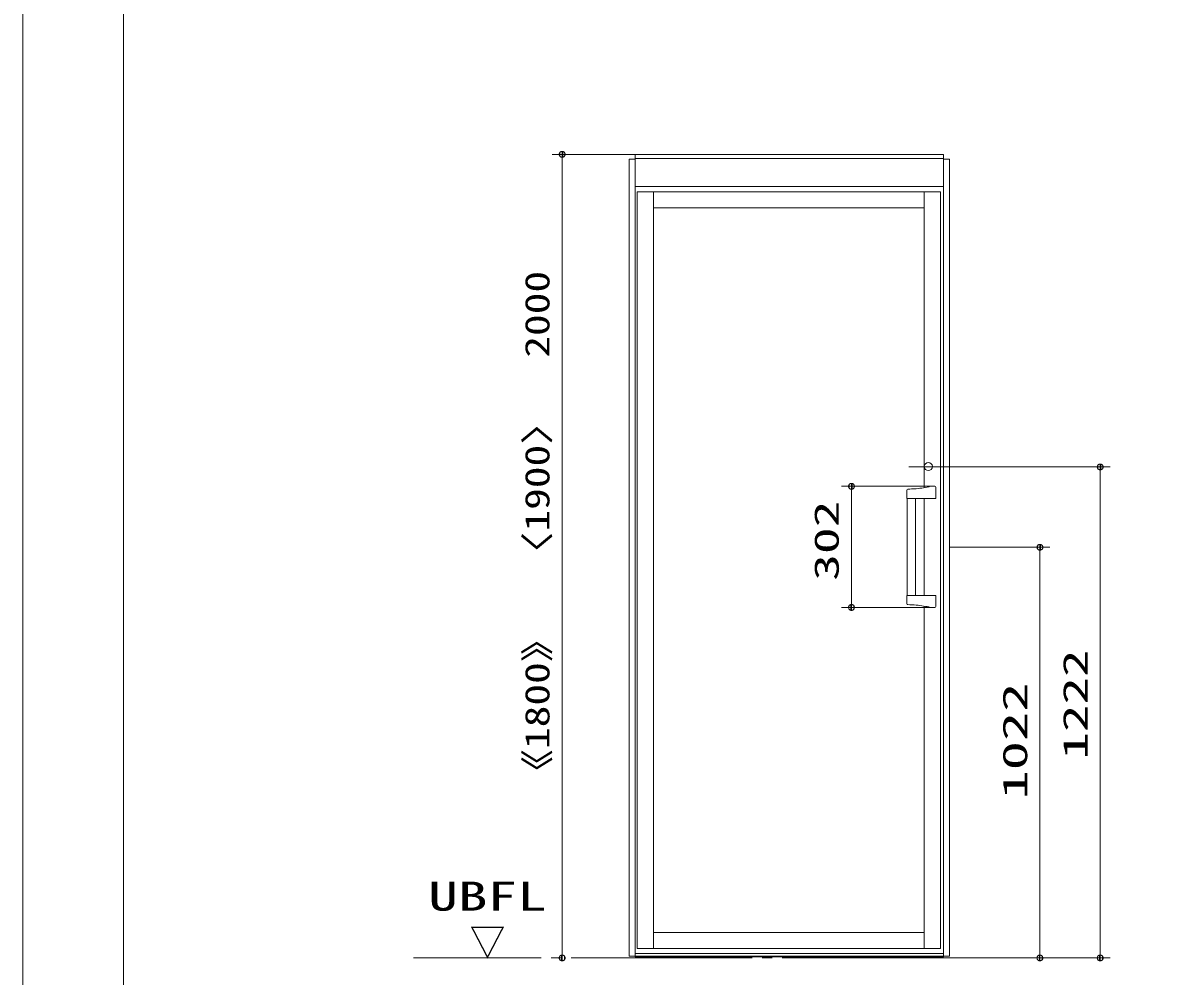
# Model space of a CAD drawing. Units: millimetres on the paper, scale 1:3. Extents: x -305 to 305, y -152 to 152.
# Drawn here: x -301 to -187.1, y -94.9 to 0 of the extents above; entities that cross this region are included whole.
import ezdxf
from ezdxf.enums import TextEntityAlignment as Align

# ---------------------------------------------------------------- set-up
doc = ezdxf.new("R2010")
doc.units = ezdxf.units.MM
doc.linetypes.add('LONG_CHAIN', pattern=[21, 18, -1, 1, -1])
for name, color, linetype, lineweight in [('0-1_RV', 7, 'Continuous', 9), ('0-2_0', 7, 'Continuous', 9), ('0-6_図面枠', 3, 'Continuous', 9), ('0-7_DEFPOINTS', 7, 'Continuous', 9)]:
    doc.layers.add(name, color=color, linetype=linetype, lineweight=lineweight)
doc.styles.add('ＭＳ ゴシック', font='')
doc.styles.get('ＭＳ ゴシック').set_extended_font_data('MS Gothic')

# ---------------------------------------------------------------- blocks, each defined once
blk = doc.blocks.new('_DOTSMALL')
at = {"layer": '0-2_0'}
for p, q in [((0.0746, 0.1), (-0.0746, 0.1)), ((0.1223, -0.0248), (-0.1223, -0.0248))]:
    blk.add_line(p, q, dxfattribs=at)
for points in [[(0.125, 0), (0.124, 0.0157), (0.1211, 0.0311), (0.1162, 0.046), (0.1095, 0.0602), (0.1011, 0.0735), (0.0911, 0.0856), (0.0797, 0.0963), (0.067, 0.1055), (0.0532, 0.1131), (0.0386, 0.1189), (0.0234, 0.1228), (0.0078, 0.1248), (-0.0078, 0.1248), (-0.0234, 0.1228), (-0.0386, 0.1189), (-0.0532, 0.1131), (-0.067, 0.1055), (-0.0797, 0.0963), (-0.0911, 0.0856), (-0.1011, 0.0735), (-0.1095, 0.0602), (-0.1162, 0.046), (-0.1211, 0.0311), (-0.124, 0.0157), (-0.125, 0), (0, 0)], [(-0.125, 0), (-0.124, -0.0157), (-0.1211, -0.0311), (-0.1162, -0.046), (-0.1095, -0.0602), (-0.1011, -0.0735), (-0.0911, -0.0856), (-0.0797, -0.0963), (-0.067, -0.1055), (-0.0532, -0.1131), (-0.0386, -0.1189), (-0.0234, -0.1228), (-0.0078, -0.1248), (0.0078, -0.1248), (0.0234, -0.1228), (0.0386, -0.1189), (0.0532, -0.1131), (0.067, -0.1055), (0.0797, -0.0963), (0.0911, -0.0856), (0.1011, -0.0735), (0.1095, -0.0602), (0.1162, -0.046), (0.1211, -0.0311), (0.124, -0.0157), (0.125, 0), (0, 0)]]:
    blk.add_lwpolyline(points, close=True, dxfattribs=at)

msp = doc.modelspace()

# ---------------------------------------------------------------- linework, layer by layer
at = {"layer": '0-1_RV'}
for p, q in [((-240.087, -13.085), (-248.361, -13.085)), ((-247.361, -93.085), (-247.361, -13.085)), ((-240.687, -92.925), (-240.687, -13.565)), ((-240.687, -13.565), (-240.087, -13.565)), ((-240.087, -13.085), (-209.407, -13.085)), ((-240.087, -92.985), (-240.087, -13.085)), ((-240.087, -13.485), (-209.407, -13.485)), ((-209.407, -92.985), (-209.407, -13.085)), ((-209.407, -13.565), (-208.807, -13.565)), ((-208.807, -92.925), (-208.807, -13.565)), ((-240.087, -16.285), (-209.407, -16.285)), ((-239.887, -16.805), (-239.887, -92.165)), ((-209.727, -16.805), (-239.887, -16.805)), ((-238.287, -16.805), (-238.287, -92.165)), ((-211.327, -46.265), (-211.327, -16.805)), ((-209.727, -16.805), (-209.727, -92.165)), ((-238.287, -18.405), (-211.327, -18.405)), ((-208.337, -44.205), (-192.824, -44.205)), ((-193.824, -44.205), (-193.824, -93.085)), ((-210.787, -46.135), (-219.575, -46.135)), ((-218.575, -58.195), (-218.575, -46.135)), ((-213.067, -46.509), (-213.067, -46.588)), ((-213.067, -46.588), (-213.067, -47.323)), ((-212.608, -46.401), (-212.483, -46.401)), ((-210.787, -46.135), (-210.267, -46.135)), ((-213.039, -47.335), (-213.028, -47.335)), ((-213.028, -47.335), (-213.028, -56.995)), ((-212.307, -47.335), (-212.205, -47.335)), ((-212.205, -47.335), (-210.199, -47.335)), ((-212.188, -47.335), (-212.188, -56.995)), ((-211.327, -56.995), (-211.327, -47.335)), ((-208.807, -52.205), (-198.824, -52.205)), ((-199.824, -52.205), (-199.824, -93.085)), ((-213.067, -57.743), (-213.067, -57.007)), ((-213.067, -57.821), (-213.067, -57.743)), ((-213.039, -56.995), (-213.028, -56.995)), ((-212.608, -57.93), (-212.483, -57.93)), ((-212.307, -56.995), (-212.205, -56.995)), ((-212.205, -56.995), (-210.199, -56.995)), ((-211.327, -92.165), (-211.327, -58.066)), ((-210.787, -58.195), (-219.575, -58.195)), ((-210.787, -58.195), (-210.267, -58.195)), ((-211.327, -90.565), (-238.287, -90.565)), ((-209.727, -92.165), (-239.887, -92.165)), ((-209.407, -92.925), (-240.687, -92.925)), ((-209.407, -92.641), (-240.087, -92.641)), ((-209.407, -92.985), (-240.087, -92.985)), ((-209.407, -92.925), (-208.807, -92.925)), ((-207.455, -93.085), (-192.824, -93.085))]:
    msp.add_line(p, q, dxfattribs=at)
at = {"layer": '0-1_RV', "linetype": 'LONG_CHAIN'}
for p, q in [((-208.337, -44.205), (-212.858, -44.205)), ((-207.455, -93.085), (-262.159, -93.085))]:
    msp.add_line(p, q, dxfattribs=at)
at = {"layer": '0-1_RV'}
for points in [[(-210.187, -47.323), (-210.187, -46.28), (-210.187, -46.217)], [(-213.055, -47.335), (-212.907, -47.335), (-212.307, -47.335)], [(-213.055, -56.995), (-212.907, -56.995), (-212.307, -56.995)], [(-210.187, -57.007), (-210.187, -58.051), (-210.187, -58.114)]]:
    msp.add_lwpolyline(points, dxfattribs=at)
msp.add_circle((-210.927, -44.165), 0.4, dxfattribs=at)
for centre, radius, start, end in [((-212.964, -46.52), 0.103, 84.83075, 173.9881), ((-212.617, -49.844), 3.443, 89.84156, 95.63134), ((-212.471, -45.498), 0.903, 269.2202, 279.32645), ((-213.642, -31.716), 14.732, 275.12992, 280.92522), ((-213.055, -47.323), 0.012, 180, 270), ((-210.199, -47.323), 0.012, 270, 0), ((-213.055, -57.007), 0.012, 90, 180), ((-212.964, -57.81), 0.103, 186.0119, 275.16925), ((-212.617, -54.487), 3.443, 264.36866, 270.15844), ((-212.471, -58.833), 0.903, 80.67355, 90.7798), ((-213.642, -72.615), 14.732, 79.07478, 84.87008), ((-210.199, -57.007), 0.012, 0, 90)]:
    msp.add_arc(centre, radius, start, end, dxfattribs=at)
for centre, start_param, end_param in [((-210.787, -46.217), 6.2831853, 7.3720514), ((-210.267, -46.217), 4.712389, 6.2831853), ((-210.787, -58.114), 2.0527266, 3.1415927), ((-210.267, -58.114), 3.1415927, 4.712389)]:
    msp.add_ellipse(centre, major_axis=(0, 0.0813), ratio=0.984428, start_param=start_param, end_param=end_param, dxfattribs=at)
at = {"layer": '0-6_図面枠'}
msp.add_lwpolyline([(-291.017, -138.498), (108.983, -138.498), (108.983, 138.502), (-291.017, 138.502)], close=True, dxfattribs=at)
at = {"layer": '0-7_DEFPOINTS'}
msp.add_line((-301.017, -148.498), (-301.017, 148.502), dxfattribs=at)

# ---------------------------------------------------------------- block references
at = {"layer": '0-1_RV', "xscale": 2.32, "yscale": 2.32}
for p, rotation in [((-247.361, -13.085), 90), ((-193.824, -44.205), 90), ((-218.575, -46.135), 90), ((-199.824, -52.205), 90), ((-218.575, -58.195), 270), ((-247.361, -93.085), 270), ((-199.824, -93.085), 270), ((-193.824, -93.085), 270)]:
    msp.add_blockref('_DOTSMALL', p, dxfattribs=dict(at, rotation=rotation))

# ---------------------------------------------------------------- texts
at = {"layer": '0-1_RV', "style": 'ＭＳ ゴシック'}
for s, height, width, p in [('《1800》\u3000〈1900〉\u30002000', 2.444, 1.3, (-247.891, -76.622)), ('302', 2.444, 1.6, (-219.105, -55.539)), ('1222', 2.441, 1.65, (-194.354, -73.344)), ('1022', 2.444, 1.75, (-200.354, -77.314))]:
    msp.add_text(s, height=height, rotation=90, dxfattribs=dict(at, width=width)).set_placement(p, align=Align.BOTTOM_LEFT)
for s, height, width, p in [('UBFL', 2.889, 1.5, (-260.689, -89.245)), ('▽', 2.886, 0.9, (-256.562, -93.774))]:
    msp.add_text(s, height=height, dxfattribs=dict(at, width=width)).set_placement(p, align=Align.BOTTOM_LEFT)

doc.saveas('drawing.dxf')
